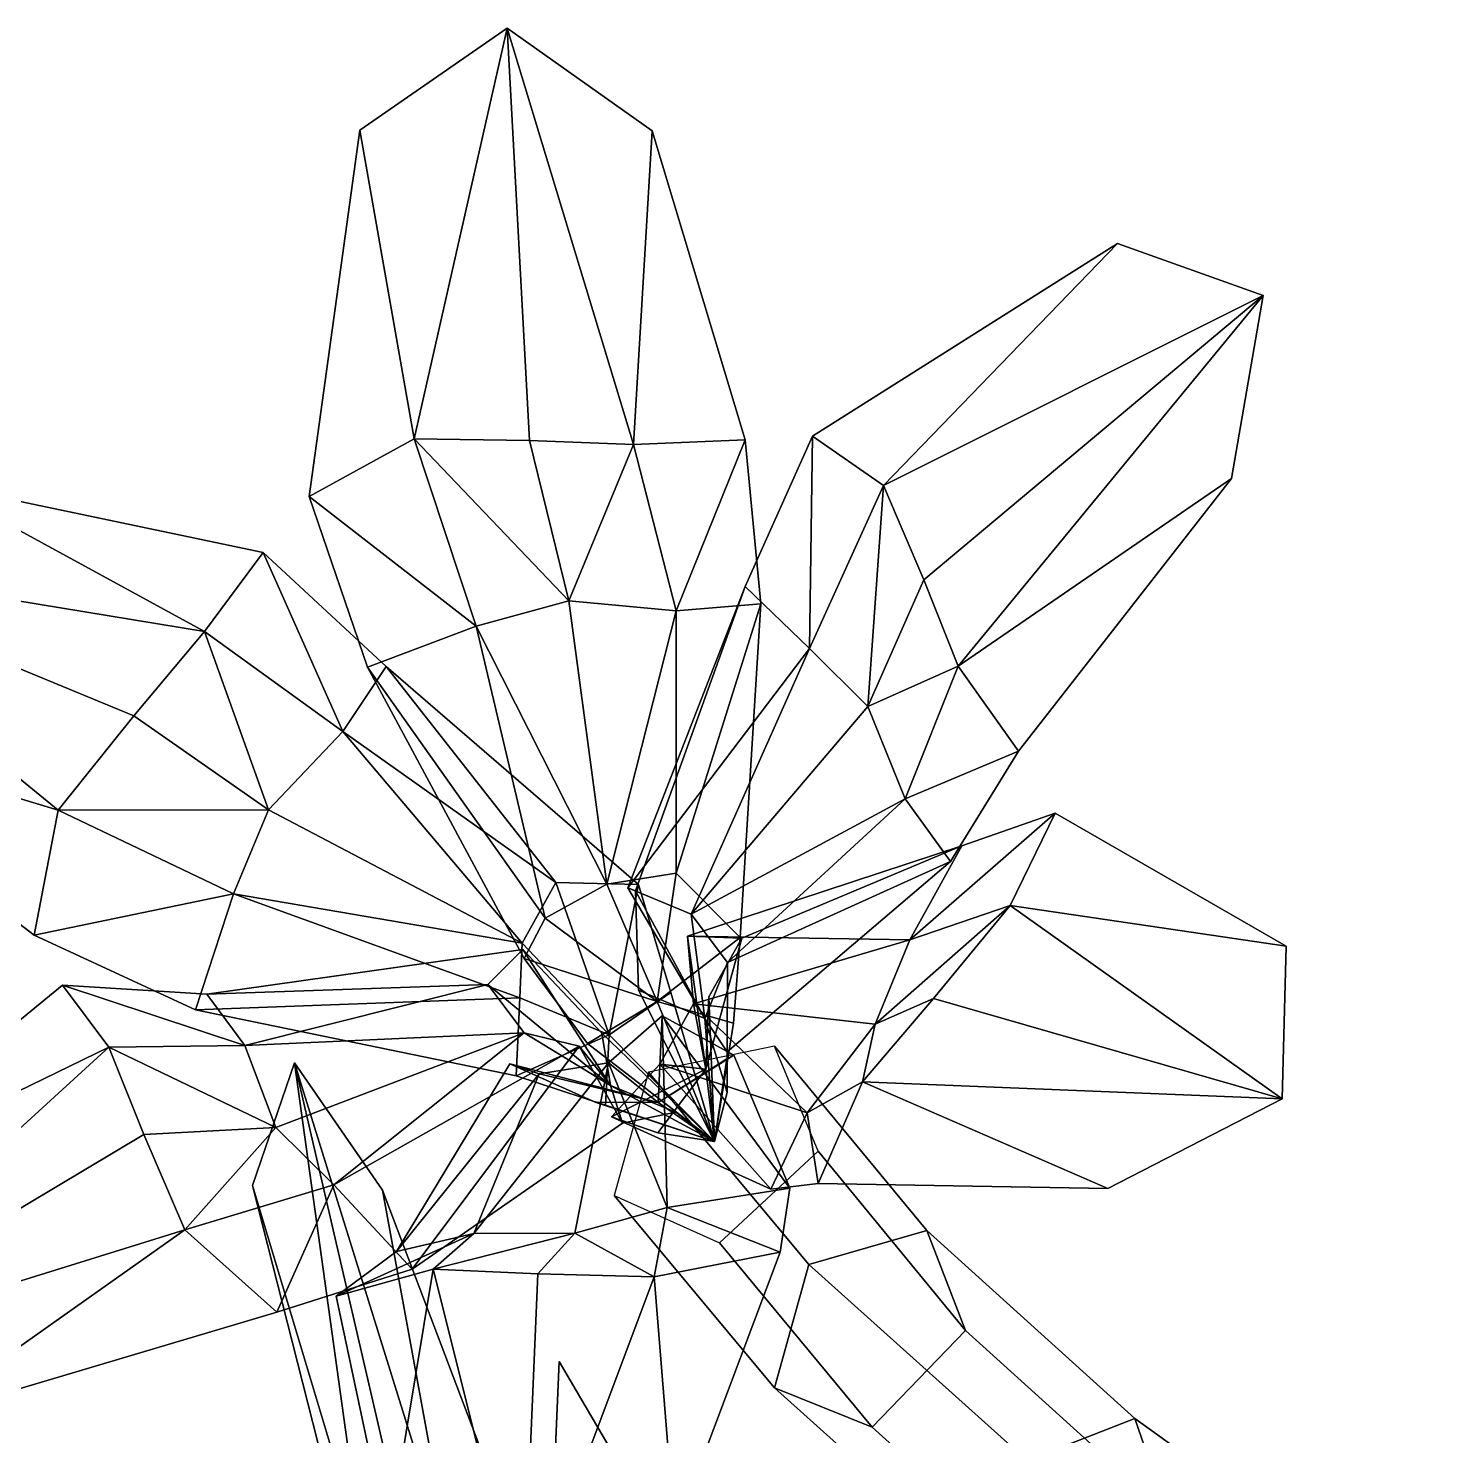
# Model space of a CAD drawing. Header units: metres. Extents: x -488 to 282, y -579 to 399.
# Drawn here: x -343.18 to -309.56, y 4.72 to 38.5 of the extents above; entities that cross this region are included whole.
import ezdxf

# ---------------------------------------------------------------- set-up
doc = ezdxf.new("R2010")
doc.units = ezdxf.units.M

msp = doc.modelspace()

# ---------------------------------------------------------------- linework, layer by layer
at = {"layer": 'coreopsi_1Pdcel', "color": 3}
for points in [[(-321.6251, 9.6457, 270.7325), (-325.2818, 14.07031, 279.3734), (-328.301, 13.4495, 278.4102), (-324.4547, 8.8294, 269.4074)], [(-320.6939, 7.2505, 272.6883), (-324.2341, 11.555, 281.1068), (-325.2818, 14.07031, 279.3734), (-321.6251, 9.6457, 270.7325)], [(-324.4547, 8.8294, 269.4074), (-328.301, 13.4495, 278.4102), (-329.1255, 10.4921, 279.5756), (-325.2792, 5.872, 270.5729)], [(-322.9393, 4.9316, 272.5902), (-326.596, 9.3562, 281.231), (-324.2341, 11.555, 281.1068), (-320.6939, 7.2505, 272.6883)], [(-325.2792, 5.872, 270.5729), (-329.1255, 10.4921, 279.5756), (-326.596, 9.3562, 281.231), (-322.9393, 4.9316, 272.5902)], [(-316.6357, 5.141, 262.8314), (-321.6251, 9.6457, 270.7325), (-324.4547, 8.8294, 269.4074), (-319.2198, 4.1279, 261.1806)], [(-315.8554, 2.8668, 264.9874), (-320.6939, 7.2505, 272.6883), (-321.6251, 9.6457, 270.7325), (-316.6357, 5.141, 262.8314)], [(-319.2198, 4.1279, 261.1806), (-324.4547, 8.8294, 269.4074), (-325.2792, 5.872, 270.5729), (-320.0443, 1.1705, 262.346)], [(-317.95, 0.427, 264.6891), (-322.9393, 4.9316, 272.5902), (-320.6939, 7.2505, 272.6883), (-315.8554, 2.8668, 264.9874)], [(-320.0443, 1.1705, 262.346), (-325.2792, 5.872, 270.5729), (-322.9393, 4.9316, 272.5902), (-317.95, 0.427, 264.6891)], [(-310.3385, 0.5994, 255.7617), (-316.6357, 5.141, 262.8314), (-319.2198, 4.1279, 261.1806), (-312.9226, -0.4136, 254.1109)], [(-309.5583, -1.6746, 257.9177), (-315.8554, 2.8668, 264.9874), (-316.6357, 5.141, 262.8314), (-310.3385, 0.5994, 255.7617)]]:
    msp.add_3dface(points, dxfattribs=at)
at = {"layer": 'coreopsi_1Petal1', "color": 3}
for points in [[(-331.6962, 38.4999, 282.4722), (-335.2306, 36.04817, 282.358), (-333.9259, 28.6481, 285.3545)], [(-331.6962, 38.4999, 282.4722), (-333.9259, 28.6481, 285.3545), (-335.2306, 36.04817, 282.358)], [(-331.6962, 38.4999, 282.4722), (-333.9259, 28.6481, 285.3545), (-331.1535, 28.6028, 286.4056)], [(-331.6962, 38.4999, 282.4722), (-331.1535, 28.6028, 286.4056), (-333.9259, 28.6481, 285.3545)], [(-328.6587, 28.5128, 287.3826), (-328.2114, 36.03267, 284.5963), (-331.6962, 38.4999, 282.4722)], [(-328.6587, 28.5128, 287.3826), (-331.6962, 38.4999, 282.4722), (-328.2114, 36.03267, 284.5963)], [(-331.1535, 28.6028, 286.4056), (-328.6587, 28.5128, 287.3826), (-331.6962, 38.4999, 282.4722)], [(-331.1535, 28.6028, 286.4056), (-331.6962, 38.4999, 282.4722), (-328.6587, 28.5128, 287.3826)], [(-333.9259, 28.6481, 285.3545), (-335.2306, 36.04817, 282.358), (-336.4457, 27.2642, 284.2189)], [(-333.9259, 28.6481, 285.3545), (-336.4457, 27.2642, 284.2189), (-335.2306, 36.04817, 282.358)], [(-325.9873, 28.6184, 287.5805), (-328.2114, 36.03267, 284.5963), (-328.6587, 28.5128, 287.3826)], [(-325.9873, 28.6184, 287.5805), (-328.6587, 28.5128, 287.3826), (-328.2114, 36.03267, 284.5963)], [(-322.6661, 27.5231, 290.0134), (-317.0486, 33.3322, 290.3868), (-324.3717, 28.7084, 287.7243)], [(-322.6661, 27.5231, 290.0134), (-324.3717, 28.7084, 287.7243), (-317.0486, 33.3322, 290.3868)], [(-313.5549, 32.08411, 292.5669), (-317.0486, 33.3322, 290.3868), (-322.6661, 27.5231, 290.0134)], [(-313.5549, 32.08411, 292.5669), (-322.6661, 27.5231, 290.0134), (-317.0486, 33.3322, 290.3868)], [(-313.5549, 32.08411, 292.5669), (-322.6661, 27.5231, 290.0134), (-321.6992, 25.2592, 291.6665)], [(-313.5549, 32.08411, 292.5669), (-321.6992, 25.2592, 291.6665), (-322.6661, 27.5231, 290.0134)], [(-321.6992, 25.2592, 291.6665), (-320.877, 23.1893, 293.1586), (-313.5549, 32.08411, 292.5669)], [(-321.6992, 25.2592, 291.6665), (-313.5549, 32.08411, 292.5669), (-320.877, 23.1893, 293.1586)], [(-320.877, 23.1893, 293.1586), (-314.3156, 27.6897, 294.2564), (-313.5549, 32.08411, 292.5669)], [(-320.877, 23.1893, 293.1586), (-313.5549, 32.08411, 292.5669), (-314.3156, 27.6897, 294.2564)], [(-333.9259, 28.6481, 285.3545), (-336.4457, 27.2642, 284.2189), (-332.4398, 24.1531, 284.7802)], [(-333.9259, 28.6481, 285.3545), (-332.4398, 24.1531, 284.7802), (-336.4457, 27.2642, 284.2189)], [(-333.9259, 28.6481, 285.3545), (-332.4398, 24.1531, 284.7802), (-330.2173, 24.7567, 285.2184)], [(-333.9259, 28.6481, 285.3545), (-330.2173, 24.7567, 285.2184), (-332.4398, 24.1531, 284.7802)], [(-331.1535, 28.6028, 286.4056), (-333.9259, 28.6481, 285.3545), (-330.2173, 24.7567, 285.2184)], [(-331.1535, 28.6028, 286.4056), (-330.2173, 24.7567, 285.2184), (-333.9259, 28.6481, 285.3545)], [(-330.2173, 24.7567, 285.2184), (-328.6587, 28.5128, 287.3826), (-331.1535, 28.6028, 286.4056)], [(-330.2173, 24.7567, 285.2184), (-331.1535, 28.6028, 286.4056), (-328.6587, 28.5128, 287.3826)], [(-330.2173, 24.7567, 285.2184), (-327.636, 24.5184, 285.9608), (-328.6587, 28.5128, 287.3826)], [(-330.2173, 24.7567, 285.2184), (-328.6587, 28.5128, 287.3826), (-327.636, 24.5184, 285.9608)], [(-327.636, 24.5184, 285.9608), (-325.9873, 28.6184, 287.5805), (-328.6587, 28.5128, 287.3826)], [(-327.636, 24.5184, 285.9608), (-328.6587, 28.5128, 287.3826), (-325.9873, 28.6184, 287.5805)], [(-325.6063, 24.6828, 286.2451), (-325.9873, 28.6184, 287.5805), (-327.636, 24.5184, 285.9608)], [(-325.6063, 24.6828, 286.2451), (-327.636, 24.5184, 285.9608), (-325.9873, 28.6184, 287.5805)], [(-324.4429, 23.6106, 287.9448), (-324.3717, 28.7084, 287.7243), (-325.9825, 25.1016, 285.875)], [(-324.4429, 23.6106, 287.9448), (-325.9825, 25.1016, 285.875), (-324.3717, 28.7084, 287.7243)], [(-322.6661, 27.5231, 290.0134), (-324.3717, 28.7084, 287.7243), (-324.4429, 23.6106, 287.9448)], [(-322.6661, 27.5231, 290.0134), (-324.4429, 23.6106, 287.9448), (-324.3717, 28.7084, 287.7243)], [(-338.9572, 24.01874, 286.2271), (-345.4769, 27.5809, 283.1748), (-349.9098, 25.8244, 283.0867)], [(-338.9572, 24.01874, 286.2271), (-349.9098, 25.8244, 283.0867), (-345.4769, 27.5809, 283.1748)], [(-337.5487, 25.9184, 284.9645), (-345.4769, 27.5809, 283.1748), (-338.9572, 24.01874, 286.2271)], [(-337.5487, 25.9184, 284.9645), (-338.9572, 24.01874, 286.2271), (-345.4769, 27.5809, 283.1748)], [(-322.6661, 27.5231, 290.0134), (-324.4429, 23.6106, 287.9448), (-323.0433, 22.2195, 289.2104)], [(-322.6661, 27.5231, 290.0134), (-323.0433, 22.2195, 289.2104), (-324.4429, 23.6106, 287.9448)], [(-321.6992, 25.2592, 291.6665), (-322.6661, 27.5231, 290.0134), (-323.0433, 22.2195, 289.2104)], [(-321.6992, 25.2592, 291.6665), (-323.0433, 22.2195, 289.2104), (-322.6661, 27.5231, 290.0134)], [(-319.4238, 21.1542, 294.1246), (-314.3156, 27.6897, 294.2564), (-320.877, 23.1893, 293.1586)], [(-319.4238, 21.1542, 294.1246), (-320.877, 23.1893, 293.1586), (-314.3156, 27.6897, 294.2564)], [(-332.4398, 24.1531, 284.7802), (-336.4457, 27.2642, 284.2189), (-335.0444, 23.1635, 283.7244)], [(-332.4398, 24.1531, 284.7802), (-335.0444, 23.1635, 283.7244), (-336.4457, 27.2642, 284.2189)], [(-340.6455, 21.9969, 286.7259), (-338.9572, 24.01874, 286.2271), (-349.9098, 25.8244, 283.0867)], [(-340.6455, 21.9969, 286.7259), (-349.9098, 25.8244, 283.0867), (-338.9572, 24.01874, 286.2271)], [(-349.9098, 25.8244, 283.0867), (-349.8944, 21.982, 285.0238), (-342.4685, 19.733, 287.3127)], [(-349.9098, 25.8244, 283.0867), (-342.4685, 19.733, 287.3127), (-349.8944, 21.982, 285.0238)], [(-349.9098, 25.8244, 283.0867), (-342.4685, 19.733, 287.3127), (-340.6455, 21.9969, 286.7259)], [(-349.9098, 25.8244, 283.0867), (-340.6455, 21.9969, 286.7259), (-342.4685, 19.733, 287.3127)], [(-335.6333, 21.6257, 284.7276), (-337.5487, 25.9184, 284.9645), (-338.9572, 24.01874, 286.2271)], [(-335.6333, 21.6257, 284.7276), (-338.9572, 24.01874, 286.2271), (-337.5487, 25.9184, 284.9645)], [(-334.5924, 23.1811, 283.8762), (-337.5487, 25.9184, 284.9645), (-335.6333, 21.6257, 284.7276)], [(-334.5924, 23.1811, 283.8762), (-335.6333, 21.6257, 284.7276), (-337.5487, 25.9184, 284.9645)], [(-328.7981, 17.8712, 286.5191), (-325.9825, 25.1016, 285.875), (-328.6131, 17.7999, 284.1652)], [(-328.7981, 17.8712, 286.5191), (-328.6131, 17.7999, 284.1652), (-325.9825, 25.1016, 285.875)], [(-324.4429, 23.6106, 287.9448), (-325.9825, 25.1016, 285.875), (-328.7981, 17.8712, 286.5191)], [(-324.4429, 23.6106, 287.9448), (-328.7981, 17.8712, 286.5191), (-325.9825, 25.1016, 285.875)], [(-323.0433, 22.2195, 289.2104), (-320.877, 23.1893, 293.1586), (-321.6992, 25.2592, 291.6665)], [(-323.0433, 22.2195, 289.2104), (-321.6992, 25.2592, 291.6665), (-320.877, 23.1893, 293.1586)], [(-330.2173, 24.7567, 285.2184), (-332.4398, 24.1531, 284.7802), (-329.3022, 17.9575, 285.8899)], [(-330.2173, 24.7567, 285.2184), (-329.3022, 17.9575, 285.8899), (-332.4398, 24.1531, 284.7802)], [(-329.3022, 17.9575, 285.8899), (-327.636, 24.5184, 285.9608), (-330.2173, 24.7567, 285.2184)], [(-329.3022, 17.9575, 285.8899), (-330.2173, 24.7567, 285.2184), (-327.636, 24.5184, 285.9608)], [(-326.1006, 16.6785, 286.0775), (-325.6063, 24.6828, 286.2451), (-327.6366, 18.2256, 286.3347)], [(-326.1006, 16.6785, 286.0775), (-327.6366, 18.2256, 286.3347), (-325.6063, 24.6828, 286.2451)], [(-327.6366, 18.2256, 286.3347), (-325.6063, 24.6828, 286.2451), (-327.636, 24.5184, 285.9608)], [(-327.6366, 18.2256, 286.3347), (-327.636, 24.5184, 285.9608), (-325.6063, 24.6828, 286.2451)], [(-327.6366, 18.2256, 286.3347), (-327.636, 24.5184, 285.9608), (-329.3022, 17.9575, 285.8899)], [(-327.6366, 18.2256, 286.3347), (-329.3022, 17.9575, 285.8899), (-327.636, 24.5184, 285.9608)], [(-337.4199, 19.7441, 285.4614), (-338.9572, 24.01874, 286.2271), (-340.6455, 21.9969, 286.7259)], [(-337.4199, 19.7441, 285.4614), (-340.6455, 21.9969, 286.7259), (-338.9572, 24.01874, 286.2271)], [(-337.4199, 19.7441, 285.4614), (-335.6333, 21.6257, 284.7276), (-338.9572, 24.01874, 286.2271)], [(-337.4199, 19.7441, 285.4614), (-338.9572, 24.01874, 286.2271), (-335.6333, 21.6257, 284.7276)], [(-332.4398, 24.1531, 284.7802), (-335.0444, 23.1635, 283.7244), (-330.7819, 17.1442, 286.2185)], [(-332.4398, 24.1531, 284.7802), (-330.7819, 17.1442, 286.2185), (-335.0444, 23.1635, 283.7244)], [(-329.3022, 17.9575, 285.8899), (-332.4398, 24.1531, 284.7802), (-330.7819, 17.1442, 286.2185)], [(-329.3022, 17.9575, 285.8899), (-330.7819, 17.1442, 286.2185), (-332.4398, 24.1531, 284.7802)], [(-327.2767, 17.2412, 287.0169), (-324.4429, 23.6106, 287.9448), (-328.7981, 17.8712, 286.5191)], [(-327.2767, 17.2412, 287.0169), (-328.7981, 17.8712, 286.5191), (-324.4429, 23.6106, 287.9448)], [(-323.0433, 22.2195, 289.2104), (-324.4429, 23.6106, 287.9448), (-327.2767, 17.2412, 287.0169)], [(-323.0433, 22.2195, 289.2104), (-327.2767, 17.2412, 287.0169), (-324.4429, 23.6106, 287.9448)], [(-330.5277, 17.9956, 285.4302), (-334.5924, 23.1811, 283.8762), (-335.6333, 21.6257, 284.7276)], [(-330.5277, 17.9956, 285.4302), (-335.6333, 21.6257, 284.7276), (-334.5924, 23.1811, 283.8762)], [(-330.7819, 17.1442, 286.2185), (-335.0444, 23.1635, 283.7244), (-331.2847, 16.1733, 284.1245)], [(-330.7819, 17.1442, 286.2185), (-331.2847, 16.1733, 284.1245), (-335.0444, 23.1635, 283.7244)], [(-328.5446, 17.9476, 284.49), (-334.5924, 23.1811, 283.8762), (-330.5277, 17.9956, 285.4302)], [(-328.5446, 17.9476, 284.49), (-330.5277, 17.9956, 285.4302), (-334.5924, 23.1811, 283.8762)], [(-323.0433, 22.2195, 289.2104), (-322.1464, 20.00552, 290.4613), (-320.877, 23.1893, 293.1586)], [(-323.0433, 22.2195, 289.2104), (-320.877, 23.1893, 293.1586), (-322.1464, 20.00552, 290.4613)], [(-322.1464, 20.00552, 290.4613), (-319.4238, 21.1542, 294.1246), (-320.877, 23.1893, 293.1586)], [(-322.1464, 20.00552, 290.4613), (-320.877, 23.1893, 293.1586), (-319.4238, 21.1542, 294.1246)], [(-342.4685, 19.733, 287.3127), (-349.8944, 21.982, 285.0238), (-343.0436, 16.7324, 287.7816)], [(-342.4685, 19.733, 287.3127), (-343.0436, 16.7324, 287.7816), (-349.8944, 21.982, 285.0238)], [(-340.6455, 21.9969, 286.7259), (-342.4685, 19.733, 287.3127), (-337.4199, 19.7441, 285.4614)], [(-340.6455, 21.9969, 286.7259), (-337.4199, 19.7441, 285.4614), (-342.4685, 19.733, 287.3127)], [(-327.2767, 17.2412, 287.0169), (-322.1464, 20.00552, 290.4613), (-323.0433, 22.2195, 289.2104)], [(-327.2767, 17.2412, 287.0169), (-323.0433, 22.2195, 289.2104), (-322.1464, 20.00552, 290.4613)], [(-331.3356, 16.5423, 285.9585), (-335.6333, 21.6257, 284.7276), (-337.4199, 19.7441, 285.4614)], [(-331.3356, 16.5423, 285.9585), (-337.4199, 19.7441, 285.4614), (-335.6333, 21.6257, 284.7276)], [(-330.5277, 17.9956, 285.4302), (-335.6333, 21.6257, 284.7276), (-331.3356, 16.5423, 285.9585)], [(-330.5277, 17.9956, 285.4302), (-331.3356, 16.5423, 285.9585), (-335.6333, 21.6257, 284.7276)], [(-321.0576, 18.5027, 291.3466), (-319.4238, 21.1542, 294.1246), (-322.1464, 20.00552, 290.4613)], [(-321.0576, 18.5027, 291.3466), (-322.1464, 20.00552, 290.4613), (-319.4238, 21.1542, 294.1246)], [(-326.4076, 16.07675, 287.9825), (-322.1464, 20.00552, 290.4613), (-327.2767, 17.2412, 287.0169)], [(-326.4076, 16.07675, 287.9825), (-327.2767, 17.2412, 287.0169), (-322.1464, 20.00552, 290.4613)], [(-326.4076, 16.07675, 287.9825), (-321.0576, 18.5027, 291.3466), (-322.1464, 20.00552, 290.4613)], [(-326.4076, 16.07675, 287.9825), (-322.1464, 20.00552, 290.4613), (-321.0576, 18.5027, 291.3466)], [(-342.4685, 19.733, 287.3127), (-343.0436, 16.7324, 287.7816), (-338.2589, 17.7273, 286.3126)], [(-342.4685, 19.733, 287.3127), (-338.2589, 17.7273, 286.3126), (-343.0436, 16.7324, 287.7816)], [(-342.4685, 19.733, 287.3127), (-338.2589, 17.7273, 286.3126), (-337.4199, 19.7441, 285.4614)], [(-342.4685, 19.733, 287.3127), (-337.4199, 19.7441, 285.4614), (-338.2589, 17.7273, 286.3126)], [(-337.4199, 19.7441, 285.4614), (-338.2589, 17.7273, 286.3126), (-331.3356, 16.5423, 285.9585)], [(-337.4199, 19.7441, 285.4614), (-331.3356, 16.5423, 285.9585), (-338.2589, 17.7273, 286.3126)], [(-322.0346, 16.6268, 292.733), (-318.5478, 19.6625, 294.8934), (-320.7858, 18.8779, 291.2329)], [(-322.0346, 16.6268, 292.733), (-320.7858, 18.8779, 291.2329), (-318.5478, 19.6625, 294.8934)], [(-319.6244, 17.4506, 296.7649), (-318.5478, 19.6625, 294.8934), (-322.0346, 16.6268, 292.733)], [(-319.6244, 17.4506, 296.7649), (-322.0346, 16.6268, 292.733), (-318.5478, 19.6625, 294.8934)], [(-319.6244, 17.4506, 296.7649), (-313.0063, 16.4718, 301.3128), (-318.5478, 19.6625, 294.8934)], [(-319.6244, 17.4506, 296.7649), (-318.5478, 19.6625, 294.8934), (-313.0063, 16.4718, 301.3128)], [(-327.3678, 16.7091, 287.684), (-320.7858, 18.8779, 291.2329), (-326.0609, 16.6637, 285.7167)], [(-327.3678, 16.7091, 287.684), (-326.0609, 16.6637, 285.7167), (-320.7858, 18.8779, 291.2329)], [(-322.0346, 16.6268, 292.733), (-320.7858, 18.8779, 291.2329), (-327.3678, 16.7091, 287.684)], [(-322.0346, 16.6268, 292.733), (-327.3678, 16.7091, 287.684), (-320.7858, 18.8779, 291.2329)], [(-326.4173, 13.9334, 287.5078), (-321.0576, 18.5027, 291.3466), (-326.4076, 16.07675, 287.9825)], [(-326.4173, 13.9334, 287.5078), (-326.4076, 16.07675, 287.9825), (-321.0576, 18.5027, 291.3466)], [(-329.2443, 14.3436, 283.1082), (-330.5277, 17.9956, 285.4302), (-331.3356, 16.5423, 285.9585)], [(-329.2443, 14.3436, 283.1082), (-331.3356, 16.5423, 285.9585), (-330.5277, 17.9956, 285.4302)], [(-329.3022, 17.9575, 285.8899), (-330.7819, 17.1442, 286.2185), (-328.0958, 15.1429, 283.0694)], [(-329.3022, 17.9575, 285.8899), (-328.0958, 15.1429, 283.0694), (-330.7819, 17.1442, 286.2185)], [(-329.2443, 14.3436, 283.1082), (-328.5446, 17.9476, 284.49), (-330.5277, 17.9956, 285.4302)], [(-329.2443, 14.3436, 283.1082), (-330.5277, 17.9956, 285.4302), (-328.5446, 17.9476, 284.49)], [(-328.0958, 15.1429, 283.0694), (-327.6366, 18.2256, 286.3347), (-329.3022, 17.9575, 285.8899)], [(-328.0958, 15.1429, 283.0694), (-329.3022, 17.9575, 285.8899), (-327.6366, 18.2256, 286.3347)], [(-327.7633, 15.3585, 282.4034), (-328.5446, 17.9476, 284.49), (-329.2443, 14.3436, 283.1082)], [(-327.7633, 15.3585, 282.4034), (-329.2443, 14.3436, 283.1082), (-328.5446, 17.9476, 284.49)], [(-328.0958, 15.1429, 283.0694), (-326.1006, 16.6785, 286.0775), (-327.6366, 18.2256, 286.3347)], [(-328.0958, 15.1429, 283.0694), (-327.6366, 18.2256, 286.3347), (-326.1006, 16.6785, 286.0775)], [(-338.2589, 17.7273, 286.3126), (-343.0436, 16.7324, 287.7816), (-339.1705, 14.9459, 286.8697)], [(-338.2589, 17.7273, 286.3126), (-339.1705, 14.9459, 286.8697), (-343.0436, 16.7324, 287.7816)], [(-338.2589, 17.7273, 286.3126), (-339.1705, 14.9459, 286.8697), (-331.3926, 15.2342, 287.0741)], [(-338.2589, 17.7273, 286.3126), (-331.3926, 15.2342, 287.0741), (-339.1705, 14.9459, 286.8697)], [(-331.3356, 16.5423, 285.9585), (-338.2589, 17.7273, 286.3126), (-331.3926, 15.2342, 287.0741)], [(-331.3356, 16.5423, 285.9585), (-331.3926, 15.2342, 287.0741), (-338.2589, 17.7273, 286.3126)], [(-327.2767, 17.2412, 287.0169), (-328.7981, 17.8712, 286.5191), (-326.9518, 14.7383, 283.7059)], [(-327.2767, 17.2412, 287.0169), (-326.9518, 14.7383, 283.7059), (-328.7981, 17.8712, 286.5191)], [(-328.7981, 17.8712, 286.5191), (-328.6131, 17.7999, 284.1652), (-326.9518, 14.7383, 283.7059)], [(-328.7981, 17.8712, 286.5191), (-326.9518, 14.7383, 283.7059), (-328.6131, 17.7999, 284.1652)], [(-326.9518, 14.7383, 283.7059), (-328.6131, 17.7999, 284.1652), (-328.5433, 15.4182, 282.806)], [(-326.9518, 14.7383, 283.7059), (-328.5433, 15.4182, 282.806), (-328.6131, 17.7999, 284.1652)], [(-326.9518, 14.7383, 283.7059), (-326.4076, 16.07675, 287.9825), (-327.2767, 17.2412, 287.0169)], [(-326.9518, 14.7383, 283.7059), (-327.2767, 17.2412, 287.0169), (-326.4076, 16.07675, 287.9825)], [(-319.6244, 17.4506, 296.7649), (-322.0346, 16.6268, 292.733), (-322.8651, 14.5967, 293.5604)], [(-319.6244, 17.4506, 296.7649), (-322.8651, 14.5967, 293.5604), (-322.0346, 16.6268, 292.733)], [(-321.4643, 15.2133, 297.3992), (-319.6244, 17.4506, 296.7649), (-322.8651, 14.5967, 293.5604)], [(-321.4643, 15.2133, 297.3992), (-322.8651, 14.5967, 293.5604), (-319.6244, 17.4506, 296.7649)], [(-313.1043, 12.8078, 303.567), (-319.6244, 17.4506, 296.7649), (-321.4643, 15.2133, 297.3992)], [(-313.1043, 12.8078, 303.567), (-321.4643, 15.2133, 297.3992), (-319.6244, 17.4506, 296.7649)], [(-313.1043, 12.8078, 303.567), (-313.0063, 16.4718, 301.3128), (-319.6244, 17.4506, 296.7649)], [(-313.1043, 12.8078, 303.567), (-319.6244, 17.4506, 296.7649), (-313.0063, 16.4718, 301.3128)], [(-330.7819, 17.1442, 286.2185), (-331.2847, 16.1733, 284.1245), (-328.0958, 15.1429, 283.0694)], [(-330.7819, 17.1442, 286.2185), (-328.0958, 15.1429, 283.0694), (-331.2847, 16.1733, 284.1245)], [(-326.2607, 14.6222, 283.3547), (-326.1006, 16.6785, 286.0775), (-328.0958, 15.1429, 283.0694)], [(-326.2607, 14.6222, 283.3547), (-328.0958, 15.1429, 283.0694), (-326.1006, 16.6785, 286.0775)], [(-327.2264, 15.08913, 288.2451), (-327.3678, 16.7091, 287.684), (-326.9234, 13.5228, 284.3996)], [(-327.2264, 15.08913, 288.2451), (-326.9234, 13.5228, 284.3996), (-327.3678, 16.7091, 287.684)], [(-327.2264, 15.08913, 288.2451), (-322.0346, 16.6268, 292.733), (-327.3678, 16.7091, 287.684)], [(-327.2264, 15.08913, 288.2451), (-327.3678, 16.7091, 287.684), (-322.0346, 16.6268, 292.733)], [(-327.3678, 16.7091, 287.684), (-326.0609, 16.6637, 285.7167), (-326.9234, 13.5228, 284.3996)], [(-327.3678, 16.7091, 287.684), (-326.9234, 13.5228, 284.3996), (-326.0609, 16.6637, 285.7167)], [(-322.8651, 14.5967, 293.5604), (-322.0346, 16.6268, 292.733), (-327.2264, 15.08913, 288.2451)], [(-322.8651, 14.5967, 293.5604), (-327.2264, 15.08913, 288.2451), (-322.0346, 16.6268, 292.733)], [(-326.9234, 13.5228, 284.3996), (-326.0609, 16.6637, 285.7167), (-326.8557, 15.2533, 283.5022)], [(-326.9234, 13.5228, 284.3996), (-326.8557, 15.2533, 283.5022), (-326.0609, 16.6637, 285.7167)], [(-331.3145, 16.3925, 284.3739), (-338.8987, 15.3211, 286.756), (-332.1544, 15.5547, 286.221)], [(-331.3145, 16.3925, 284.3739), (-332.1544, 15.5547, 286.221), (-338.8987, 15.3211, 286.756)], [(-329.2159, 13.1281, 283.8018), (-331.3145, 16.3925, 284.3739), (-332.1544, 15.5547, 286.221)], [(-329.2159, 13.1281, 283.8018), (-332.1544, 15.5547, 286.221), (-331.3145, 16.3925, 284.3739)], [(-331.3356, 16.5423, 285.9585), (-331.3926, 15.2342, 287.0741), (-329.2443, 14.3436, 283.1082)], [(-331.3356, 16.5423, 285.9585), (-329.2443, 14.3436, 283.1082), (-331.3926, 15.2342, 287.0741)], [(-329.4243, 14.3871, 282.3556), (-331.3145, 16.3925, 284.3739), (-329.2159, 13.1281, 283.8018)], [(-329.4243, 14.3871, 282.3556), (-329.2159, 13.1281, 283.8018), (-331.3145, 16.3925, 284.3739)], [(-328.0958, 15.1429, 283.0694), (-331.2847, 16.1733, 284.1245), (-329.7666, 14.1365, 283.0892)], [(-328.0958, 15.1429, 283.0694), (-329.7666, 14.1365, 283.0892), (-331.2847, 16.1733, 284.1245)], [(-326.9518, 14.7383, 283.7059), (-326.4173, 13.9334, 287.5078), (-326.4076, 16.07675, 287.9825)], [(-326.9518, 14.7383, 283.7059), (-326.4076, 16.07675, 287.9825), (-326.4173, 13.9334, 287.5078)], [(-342.3574, 15.5392, 289.0812), (-348.4462, 10.5457, 291.6918), (-341.2498, 14.04769, 291.0139)], [(-342.3574, 15.5392, 289.0812), (-341.2498, 14.04769, 291.0139), (-348.4462, 10.5457, 291.6918)], [(-338.8987, 15.3211, 286.756), (-342.3574, 15.5392, 289.0812), (-337.9828, 14.09022, 288.1246)], [(-338.8987, 15.3211, 286.756), (-337.9828, 14.09022, 288.1246), (-342.3574, 15.5392, 289.0812)], [(-337.9828, 14.09022, 288.1246), (-342.3574, 15.5392, 289.0812), (-341.2498, 14.04769, 291.0139)], [(-337.9828, 14.09022, 288.1246), (-341.2498, 14.04769, 291.0139), (-342.3574, 15.5392, 289.0812)], [(-332.1544, 15.5547, 286.221), (-338.8987, 15.3211, 286.756), (-337.9828, 14.09022, 288.1246)], [(-332.1544, 15.5547, 286.221), (-337.9828, 14.09022, 288.1246), (-338.8987, 15.3211, 286.756)], [(-332.1544, 15.5547, 286.221), (-337.9828, 14.09022, 288.1246), (-331.2853, 14.3902, 287.1866)], [(-332.1544, 15.5547, 286.221), (-331.2853, 14.3902, 287.1866), (-337.9828, 14.09022, 288.1246)], [(-329.2159, 13.1281, 283.8018), (-332.1544, 15.5547, 286.221), (-331.2853, 14.3902, 287.1866)], [(-329.2159, 13.1281, 283.8018), (-331.2853, 14.3902, 287.1866), (-332.1544, 15.5547, 286.221)], [(-331.3926, 15.2342, 287.0741), (-339.1705, 14.9459, 286.8697), (-331.4811, 13.3636, 285.6342)], [(-331.3926, 15.2342, 287.0741), (-331.4811, 13.3636, 285.6342), (-339.1705, 14.9459, 286.8697)], [(-331.3926, 15.2342, 287.0741), (-331.4811, 13.3636, 285.6342), (-329.2443, 14.3436, 283.1082)], [(-331.3926, 15.2342, 287.0741), (-329.2443, 14.3436, 283.1082), (-331.4811, 13.3636, 285.6342)], [(-326.7181, 11.7856, 279.9345), (-327.7633, 15.3585, 282.4034), (-329.2443, 14.3436, 283.1082)], [(-326.7181, 11.7856, 279.9345), (-329.2443, 14.3436, 283.1082), (-327.7633, 15.3585, 282.4034)], [(-326.9518, 14.7383, 283.7059), (-328.5433, 15.4182, 282.806), (-326.7181, 11.7856, 279.9345)], [(-326.9518, 14.7383, 283.7059), (-326.7181, 11.7856, 279.9345), (-328.5433, 15.4182, 282.806)], [(-326.9234, 13.5228, 284.3996), (-326.8557, 15.2533, 283.5022), (-326.7181, 11.7856, 279.9345)], [(-326.9234, 13.5228, 284.3996), (-326.7181, 11.7856, 279.9345), (-326.8557, 15.2533, 283.5022)], [(-322.8651, 14.5967, 293.5604), (-323.1696, 13.2183, 297.9455), (-321.4643, 15.2133, 297.3992)], [(-322.8651, 14.5967, 293.5604), (-321.4643, 15.2133, 297.3992), (-323.1696, 13.2183, 297.9455)], [(-321.4643, 15.2133, 297.3992), (-323.1696, 13.2183, 297.9455), (-313.1043, 12.8078, 303.567)], [(-321.4643, 15.2133, 297.3992), (-313.1043, 12.8078, 303.567), (-323.1696, 13.2183, 297.9455)], [(-328.0958, 15.1429, 283.0694), (-329.7666, 14.1365, 283.0892), (-326.7181, 11.7856, 279.9345)], [(-328.0958, 15.1429, 283.0694), (-326.7181, 11.7856, 279.9345), (-329.7666, 14.1365, 283.0892)], [(-326.7181, 11.7856, 279.9345), (-326.2607, 14.6222, 283.3547), (-328.0958, 15.1429, 283.0694)], [(-326.7181, 11.7856, 279.9345), (-328.0958, 15.1429, 283.0694), (-326.2607, 14.6222, 283.3547)], [(-326.9234, 13.5228, 284.3996), (-328.0343, 13.6358, 288.7733), (-327.2264, 15.08913, 288.2451)], [(-326.9234, 13.5228, 284.3996), (-327.2264, 15.08913, 288.2451), (-328.0343, 13.6358, 288.7733)], [(-328.0343, 13.6358, 288.7733), (-324.4959, 12.4699, 293.8584), (-327.2264, 15.08913, 288.2451)], [(-328.0343, 13.6358, 288.7733), (-327.2264, 15.08913, 288.2451), (-324.4959, 12.4699, 293.8584)], [(-327.2264, 15.08913, 288.2451), (-324.4959, 12.4699, 293.8584), (-322.8651, 14.5967, 293.5604)], [(-327.2264, 15.08913, 288.2451), (-322.8651, 14.5967, 293.5604), (-324.4959, 12.4699, 293.8584)], [(-329.2599, 13.6739, 288.3137), (-327.9785, 14.7991, 288.5396), (-328.0719, 12.7235, 284.4384)], [(-329.2599, 13.6739, 288.3137), (-328.0719, 12.7235, 284.4384), (-327.9785, 14.7991, 288.5396)], [(-329.2599, 13.6739, 288.3137), (-327.8537, 10.201, 294.2654), (-327.9785, 14.7991, 288.5396)], [(-329.2599, 13.6739, 288.3137), (-327.9785, 14.7991, 288.5396), (-327.8537, 10.201, 294.2654)], [(-327.9785, 14.7991, 288.5396), (-326.2573, 13.8541, 287.2263), (-328.0719, 12.7235, 284.4384)], [(-327.9785, 14.7991, 288.5396), (-328.0719, 12.7235, 284.4384), (-326.2573, 13.8541, 287.2263)], [(-327.9785, 14.7991, 288.5396), (-324.912, 10.6603, 294.3782), (-326.2573, 13.8541, 287.2263)], [(-327.9785, 14.7991, 288.5396), (-326.2573, 13.8541, 287.2263), (-324.912, 10.6603, 294.3782)], [(-327.8537, 10.201, 294.2654), (-324.912, 10.6603, 294.3782), (-327.9785, 14.7991, 288.5396)], [(-327.8537, 10.201, 294.2654), (-327.9785, 14.7991, 288.5396), (-324.912, 10.6603, 294.3782)], [(-326.7181, 11.7856, 279.9345), (-326.4147, 12.9624, 284.2329), (-326.9518, 14.7383, 283.7059)], [(-326.7181, 11.7856, 279.9345), (-326.9518, 14.7383, 283.7059), (-326.4147, 12.9624, 284.2329)], [(-326.4147, 12.9624, 284.2329), (-326.4173, 13.9334, 287.5078), (-326.9518, 14.7383, 283.7059)], [(-326.4147, 12.9624, 284.2329), (-326.9518, 14.7383, 283.7059), (-326.4173, 13.9334, 287.5078)], [(-322.8651, 14.5967, 293.5604), (-324.4959, 12.4699, 293.8584), (-323.1696, 13.2183, 297.9455)], [(-322.8651, 14.5967, 293.5604), (-323.1696, 13.2183, 297.9455), (-324.4959, 12.4699, 293.8584)], [(-331.2853, 14.3902, 287.1866), (-337.9828, 14.09022, 288.1246), (-337.2417, 12.1212, 289.8114)], [(-331.2853, 14.3902, 287.1866), (-337.2417, 12.1212, 289.8114), (-337.9828, 14.09022, 288.1246)], [(-337.2417, 12.1212, 289.8114), (-335.8506, 10.7435, 291.1007), (-331.2853, 14.3902, 287.1866)], [(-337.2417, 12.1212, 289.8114), (-331.2853, 14.3902, 287.1866), (-335.8506, 10.7435, 291.1007)], [(-331.2853, 14.3902, 287.1866), (-335.8506, 10.7435, 291.1007), (-329.9623, 14.07216, 288.239)], [(-331.2853, 14.3902, 287.1866), (-329.9623, 14.07216, 288.239), (-335.8506, 10.7435, 291.1007)], [(-329.2443, 14.3436, 283.1082), (-331.4811, 13.3636, 285.6342), (-329.3376, 12.6531, 284.0768)], [(-329.2443, 14.3436, 283.1082), (-329.3376, 12.6531, 284.0768), (-331.4811, 13.3636, 285.6342)], [(-331.2853, 14.3902, 287.1866), (-329.9623, 14.07216, 288.239), (-329.2159, 13.1281, 283.8018)], [(-331.2853, 14.3902, 287.1866), (-329.2159, 13.1281, 283.8018), (-329.9623, 14.07216, 288.239)], [(-326.7181, 11.7856, 279.9345), (-329.4243, 14.3871, 282.3556), (-329.2159, 13.1281, 283.8018)], [(-326.7181, 11.7856, 279.9345), (-329.2159, 13.1281, 283.8018), (-329.4243, 14.3871, 282.3556)], [(-329.2443, 14.3436, 283.1082), (-329.3376, 12.6531, 284.0768), (-326.7181, 11.7856, 279.9345)], [(-329.2443, 14.3436, 283.1082), (-326.7181, 11.7856, 279.9345), (-329.3376, 12.6531, 284.0768)], [(-341.2498, 14.04769, 291.0139), (-348.4462, 10.5457, 291.6918), (-349.4592, 6.5481, 294.0868)], [(-341.2498, 14.04769, 291.0139), (-349.4592, 6.5481, 294.0868), (-348.4462, 10.5457, 291.6918)], [(-340.4107, 11.9511, 292.4586), (-341.2498, 14.04769, 291.0139), (-349.4592, 6.5481, 294.0868)], [(-340.4107, 11.9511, 292.4586), (-349.4592, 6.5481, 294.0868), (-341.2498, 14.04769, 291.0139)], [(-337.2417, 12.1212, 289.8114), (-337.9828, 14.09022, 288.1246), (-341.2498, 14.04769, 291.0139)], [(-337.2417, 12.1212, 289.8114), (-341.2498, 14.04769, 291.0139), (-337.9828, 14.09022, 288.1246)], [(-337.2417, 12.1212, 289.8114), (-341.2498, 14.04769, 291.0139), (-340.4107, 11.9511, 292.4586)], [(-337.2417, 12.1212, 289.8114), (-340.4107, 11.9511, 292.4586), (-341.2498, 14.04769, 291.0139)], [(-335.8506, 10.7435, 291.1007), (-333.9738, 8.7222, 292.2276), (-329.9623, 14.07216, 288.239)], [(-335.8506, 10.7435, 291.1007), (-329.9623, 14.07216, 288.239), (-333.9738, 8.7222, 292.2276)], [(-329.9623, 14.07216, 288.239), (-333.9738, 8.7222, 292.2276), (-328.9289, 12.2275, 287.1857)], [(-329.9623, 14.07216, 288.239), (-328.9289, 12.2275, 287.1857), (-333.9738, 8.7222, 292.2276)], [(-329.9623, 14.07216, 288.239), (-328.9289, 12.2275, 287.1857), (-329.2159, 13.1281, 283.8018)], [(-329.9623, 14.07216, 288.239), (-329.2159, 13.1281, 283.8018), (-328.9289, 12.2275, 287.1857)], [(-328.0719, 12.7235, 284.4384), (-326.2573, 13.8541, 287.2263), (-326.4266, 13.7699, 284.4897)], [(-328.0719, 12.7235, 284.4384), (-326.4266, 13.7699, 284.4897), (-326.2573, 13.8541, 287.2263)], [(-336.7988, 13.6744, 254.4299), (-337.799, 10.7256, 250.5823), (-335.1617, 1.9318, 252.1005)], [(-336.7988, 13.6744, 254.4299), (-335.1617, 1.9318, 252.1005), (-337.799, 10.7256, 250.5823)], [(-333.02, 1.5312, 258.2184), (-334.6846, 10.6158, 258.4634), (-336.7988, 13.6744, 254.4299)], [(-333.02, 1.5312, 258.2184), (-336.7988, 13.6744, 254.4299), (-334.6846, 10.6158, 258.4634)], [(-334.0361, 1.7558, 255.3156), (-333.02, 1.5312, 258.2184), (-336.7988, 13.6744, 254.4299)], [(-334.0361, 1.7558, 255.3156), (-336.7988, 13.6744, 254.4299), (-333.02, 1.5312, 258.2184)], [(-336.7988, 13.6744, 254.4299), (-335.1617, 1.9318, 252.1005), (-334.0361, 1.7558, 255.3156)], [(-336.7988, 13.6744, 254.4299), (-334.0361, 1.7558, 255.3156), (-335.1617, 1.9318, 252.1005)], [(-331.6313, 13.6474, 285.8042), (-334.35, 9.141, 291.8575), (-330.9254, 13.4058, 287.8688)], [(-331.6313, 13.6474, 285.8042), (-330.9254, 13.4058, 287.8688), (-334.35, 9.141, 291.8575)], [(-330.9254, 13.4058, 287.8688), (-332.4932, 9.5773, 292.6252), (-329.2599, 13.6739, 288.3137)], [(-330.9254, 13.4058, 287.8688), (-329.2599, 13.6739, 288.3137), (-332.4932, 9.5773, 292.6252)], [(-329.2599, 13.6739, 288.3137), (-332.4932, 9.5773, 292.6252), (-330.0677, 9.5841, 293.8034)], [(-329.2599, 13.6739, 288.3137), (-330.0677, 9.5841, 293.8034), (-332.4932, 9.5773, 292.6252)], [(-329.5784, 12.7273, 283.2338), (-331.6313, 13.6474, 285.8042), (-328.0719, 12.7235, 284.4384)], [(-329.5784, 12.7273, 283.2338), (-328.0719, 12.7235, 284.4384), (-331.6313, 13.6474, 285.8042)], [(-328.0719, 12.7235, 284.4384), (-331.6313, 13.6474, 285.8042), (-330.9254, 13.4058, 287.8688)], [(-328.0719, 12.7235, 284.4384), (-330.9254, 13.4058, 287.8688), (-331.6313, 13.6474, 285.8042)], [(-328.0719, 12.7235, 284.4384), (-330.9254, 13.4058, 287.8688), (-329.2599, 13.6739, 288.3137)], [(-328.0719, 12.7235, 284.4384), (-329.2599, 13.6739, 288.3137), (-330.9254, 13.4058, 287.8688)], [(-330.0677, 9.5841, 293.8034), (-327.8537, 10.201, 294.2654), (-329.2599, 13.6739, 288.3137)], [(-330.0677, 9.5841, 293.8034), (-329.2599, 13.6739, 288.3137), (-327.8537, 10.201, 294.2654)], [(-326.9234, 13.5228, 284.3996), (-329.1873, 12.3783, 287.3918), (-328.0343, 13.6358, 288.7733)], [(-326.9234, 13.5228, 284.3996), (-328.0343, 13.6358, 288.7733), (-329.1873, 12.3783, 287.3918)], [(-329.1873, 12.3783, 287.3918), (-325.364, 10.6428, 294.2264), (-328.0343, 13.6358, 288.7733)], [(-329.1873, 12.3783, 287.3918), (-328.0343, 13.6358, 288.7733), (-325.364, 10.6428, 294.2264)], [(-328.0757, 11.991, 284.1852), (-329.1873, 12.3783, 287.3918), (-326.9234, 13.5228, 284.3996)], [(-328.0757, 11.991, 284.1852), (-326.9234, 13.5228, 284.3996), (-329.1873, 12.3783, 287.3918)], [(-326.7181, 11.7856, 279.9345), (-328.0757, 11.991, 284.1852), (-326.9234, 13.5228, 284.3996)], [(-326.7181, 11.7856, 279.9345), (-326.9234, 13.5228, 284.3996), (-328.0757, 11.991, 284.1852)], [(-328.0719, 12.7235, 284.4384), (-326.4266, 13.7699, 284.4897), (-326.7181, 11.7856, 279.9345)], [(-328.0719, 12.7235, 284.4384), (-326.7181, 11.7856, 279.9345), (-326.4266, 13.7699, 284.4897)], [(-328.0343, 13.6358, 288.7733), (-325.364, 10.6428, 294.2264), (-324.4959, 12.4699, 293.8584)], [(-328.0343, 13.6358, 288.7733), (-324.4959, 12.4699, 293.8584), (-325.364, 10.6428, 294.2264)], [(-330.9254, 13.4058, 287.8688), (-334.35, 9.141, 291.8575), (-332.4932, 9.5773, 292.6252)], [(-330.9254, 13.4058, 287.8688), (-332.4932, 9.5773, 292.6252), (-334.35, 9.141, 291.8575)], [(-324.4959, 12.4699, 293.8584), (-324.2325, 10.775, 298.2413), (-323.1696, 13.2183, 297.9455)], [(-324.4959, 12.4699, 293.8584), (-323.1696, 13.2183, 297.9455), (-324.2325, 10.775, 298.2413)], [(-324.2325, 10.775, 298.2413), (-317.2849, 10.6546, 302.7734), (-323.1696, 13.2183, 297.9455)], [(-324.2325, 10.775, 298.2413), (-323.1696, 13.2183, 297.9455), (-317.2849, 10.6546, 302.7734)], [(-323.1696, 13.2183, 297.9455), (-317.2849, 10.6546, 302.7734), (-313.1043, 12.8078, 303.567)], [(-323.1696, 13.2183, 297.9455), (-313.1043, 12.8078, 303.567), (-317.2849, 10.6546, 302.7734)], [(-329.2159, 13.1281, 283.8018), (-327.65, 12.4883, 284.7729), (-326.7181, 11.7856, 279.9345)], [(-329.2159, 13.1281, 283.8018), (-326.7181, 11.7856, 279.9345), (-327.65, 12.4883, 284.7729)], [(-329.2159, 13.1281, 283.8018), (-328.9289, 12.2275, 287.1857), (-327.65, 12.4883, 284.7729)], [(-329.2159, 13.1281, 283.8018), (-327.65, 12.4883, 284.7729), (-328.9289, 12.2275, 287.1857)], [(-326.7181, 11.7856, 279.9345), (-329.5784, 12.7273, 283.2338), (-328.0719, 12.7235, 284.4384)], [(-326.7181, 11.7856, 279.9345), (-328.0719, 12.7235, 284.4384), (-329.5784, 12.7273, 283.2338)], [(-325.364, 10.6428, 294.2264), (-324.2325, 10.775, 298.2413), (-324.4959, 12.4699, 293.8584)], [(-325.364, 10.6428, 294.2264), (-324.4959, 12.4699, 293.8584), (-324.2325, 10.775, 298.2413)], [(-349.4592, 6.5481, 294.0868), (-339.4268, 9.6604, 294.0642), (-340.4107, 11.9511, 292.4586)], [(-349.4592, 6.5481, 294.0868), (-340.4107, 11.9511, 292.4586), (-339.4268, 9.6604, 294.0642)], [(-340.4107, 11.9511, 292.4586), (-339.4268, 9.6604, 294.0642), (-337.2417, 12.1212, 289.8114)], [(-340.4107, 11.9511, 292.4586), (-337.2417, 12.1212, 289.8114), (-339.4268, 9.6604, 294.0642)], [(-339.4268, 9.6604, 294.0642), (-335.8506, 10.7435, 291.1007), (-337.2417, 12.1212, 289.8114)], [(-339.4268, 9.6604, 294.0642), (-337.2417, 12.1212, 289.8114), (-335.8506, 10.7435, 291.1007)], [(-339.4268, 9.6604, 294.0642), (-337.2196, 7.6865, 294.9507), (-335.8506, 10.7435, 291.1007)], [(-339.4268, 9.6604, 294.0642), (-335.8506, 10.7435, 291.1007), (-337.2196, 7.6865, 294.9507)], [(-335.1617, 1.9318, 252.1005), (-337.799, 10.7256, 250.5823), (-335.2789, 0.7819, 248.7381)], [(-335.1617, 1.9318, 252.1005), (-335.2789, 0.7819, 248.7381), (-337.799, 10.7256, 250.5823)], [(-335.8506, 10.7435, 291.1007), (-337.2196, 7.6865, 294.9507), (-333.9738, 8.7222, 292.2276)], [(-335.8506, 10.7435, 291.1007), (-333.9738, 8.7222, 292.2276), (-337.2196, 7.6865, 294.9507)], [(-331.4032, 1.967, 260.8079), (-334.6846, 10.6158, 258.4634), (-333.02, 1.5312, 258.2184)], [(-331.4032, 1.967, 260.8079), (-333.02, 1.5312, 258.2184), (-334.6846, 10.6158, 258.4634)], [(-327.8537, 10.201, 294.2654), (-325.1457, 9.1307, 298.4561), (-324.912, 10.6603, 294.3782)], [(-327.8537, 10.201, 294.2654), (-324.912, 10.6603, 294.3782), (-325.1457, 9.1307, 298.4561)], [(-328.167, 8.5354, 298.7231), (-327.8537, 10.201, 294.2654), (-330.0677, 9.5841, 293.8034)], [(-328.167, 8.5354, 298.7231), (-330.0677, 9.5841, 293.8034), (-327.8537, 10.201, 294.2654)], [(-328.167, 8.5354, 298.7231), (-325.1457, 9.1307, 298.4561), (-327.8537, 10.201, 294.2654)], [(-328.167, 8.5354, 298.7231), (-327.8537, 10.201, 294.2654), (-325.1457, 9.1307, 298.4561)], [(-349.4592, 6.5481, 294.0868), (-345.8521, 5.1216, 295.9498), (-339.4268, 9.6604, 294.0642)], [(-349.4592, 6.5481, 294.0868), (-339.4268, 9.6604, 294.0642), (-345.8521, 5.1216, 295.9498)], [(-339.4268, 9.6604, 294.0642), (-345.8521, 5.1216, 295.9498), (-337.2196, 7.6865, 294.9507)], [(-339.4268, 9.6604, 294.0642), (-337.2196, 7.6865, 294.9507), (-345.8521, 5.1216, 295.9498)], [(-334.35, 9.141, 291.8575), (-335.7939, 8.07506, 295.6253), (-332.4932, 9.5773, 292.6252)], [(-334.35, 9.141, 291.8575), (-332.4932, 9.5773, 292.6252), (-335.7939, 8.07506, 295.6253)], [(-332.4932, 9.5773, 292.6252), (-335.7939, 8.07506, 295.6253), (-333.4681, 8.7241, 296.7899)], [(-332.4932, 9.5773, 292.6252), (-333.4681, 8.7241, 296.7899), (-335.7939, 8.07506, 295.6253)], [(-330.0677, 9.5841, 293.8034), (-332.4932, 9.5773, 292.6252), (-333.4681, 8.7241, 296.7899)], [(-330.0677, 9.5841, 293.8034), (-333.4681, 8.7241, 296.7899), (-332.4932, 9.5773, 292.6252)], [(-330.0677, 9.5841, 293.8034), (-333.4681, 8.7241, 296.7899), (-330.9563, 8.6074, 297.7195)], [(-330.0677, 9.5841, 293.8034), (-330.9563, 8.6074, 297.7195), (-333.4681, 8.7241, 296.7899)], [(-330.9563, 8.6074, 297.7195), (-328.167, 8.5354, 298.7231), (-330.0677, 9.5841, 293.8034)], [(-330.9563, 8.6074, 297.7195), (-330.0677, 9.5841, 293.8034), (-328.167, 8.5354, 298.7231)], [(-328.167, 8.5354, 298.7231), (-327.67, 2.4057, 303.9786), (-325.1457, 9.1307, 298.4561)], [(-328.167, 8.5354, 298.7231), (-325.1457, 9.1307, 298.4561), (-327.67, 2.4057, 303.9786)], [(-335.7939, 8.07506, 295.6253), (-334.5505, 2.2028, 301.3519), (-333.4681, 8.7241, 296.7899)], [(-335.7939, 8.07506, 295.6253), (-333.4681, 8.7241, 296.7899), (-334.5505, 2.2028, 301.3519)], [(-333.4681, 8.7241, 296.7899), (-334.5505, 2.2028, 301.3519), (-331.3179, 0.1322, 304.1815)], [(-333.4681, 8.7241, 296.7899), (-331.3179, 0.1322, 304.1815), (-334.5505, 2.2028, 301.3519)], [(-330.9563, 8.6074, 297.7195), (-333.4681, 8.7241, 296.7899), (-331.3179, 0.1322, 304.1815)], [(-330.9563, 8.6074, 297.7195), (-331.3179, 0.1322, 304.1815), (-333.4681, 8.7241, 296.7899)], [(-331.3179, 0.1322, 304.1815), (-328.167, 8.5354, 298.7231), (-330.9563, 8.6074, 297.7195)], [(-331.3179, 0.1322, 304.1815), (-330.9563, 8.6074, 297.7195), (-328.167, 8.5354, 298.7231)], [(-331.3179, 0.1322, 304.1815), (-327.67, 2.4057, 303.9786), (-328.167, 8.5354, 298.7231)], [(-331.3179, 0.1322, 304.1815), (-328.167, 8.5354, 298.7231), (-327.67, 2.4057, 303.9786)], [(-330.721, 0.1615, 264.7918), (-330.4493, 6.5034, 271.596), (-330.6227, 2.3884, 262.0218)], [(-330.721, 0.1615, 264.7918), (-330.6227, 2.3884, 262.0218), (-330.4493, 6.5034, 271.596)], [(-329.2758, 4.5101, 275.972), (-330.4493, 6.5034, 271.596), (-330.721, 0.1615, 264.7918)], [(-329.2758, 4.5101, 275.972), (-330.721, 0.1615, 264.7918), (-330.4493, 6.5034, 271.596)]]:
    msp.add_3dface(points, dxfattribs=at)

doc.saveas('drawing.dxf')
